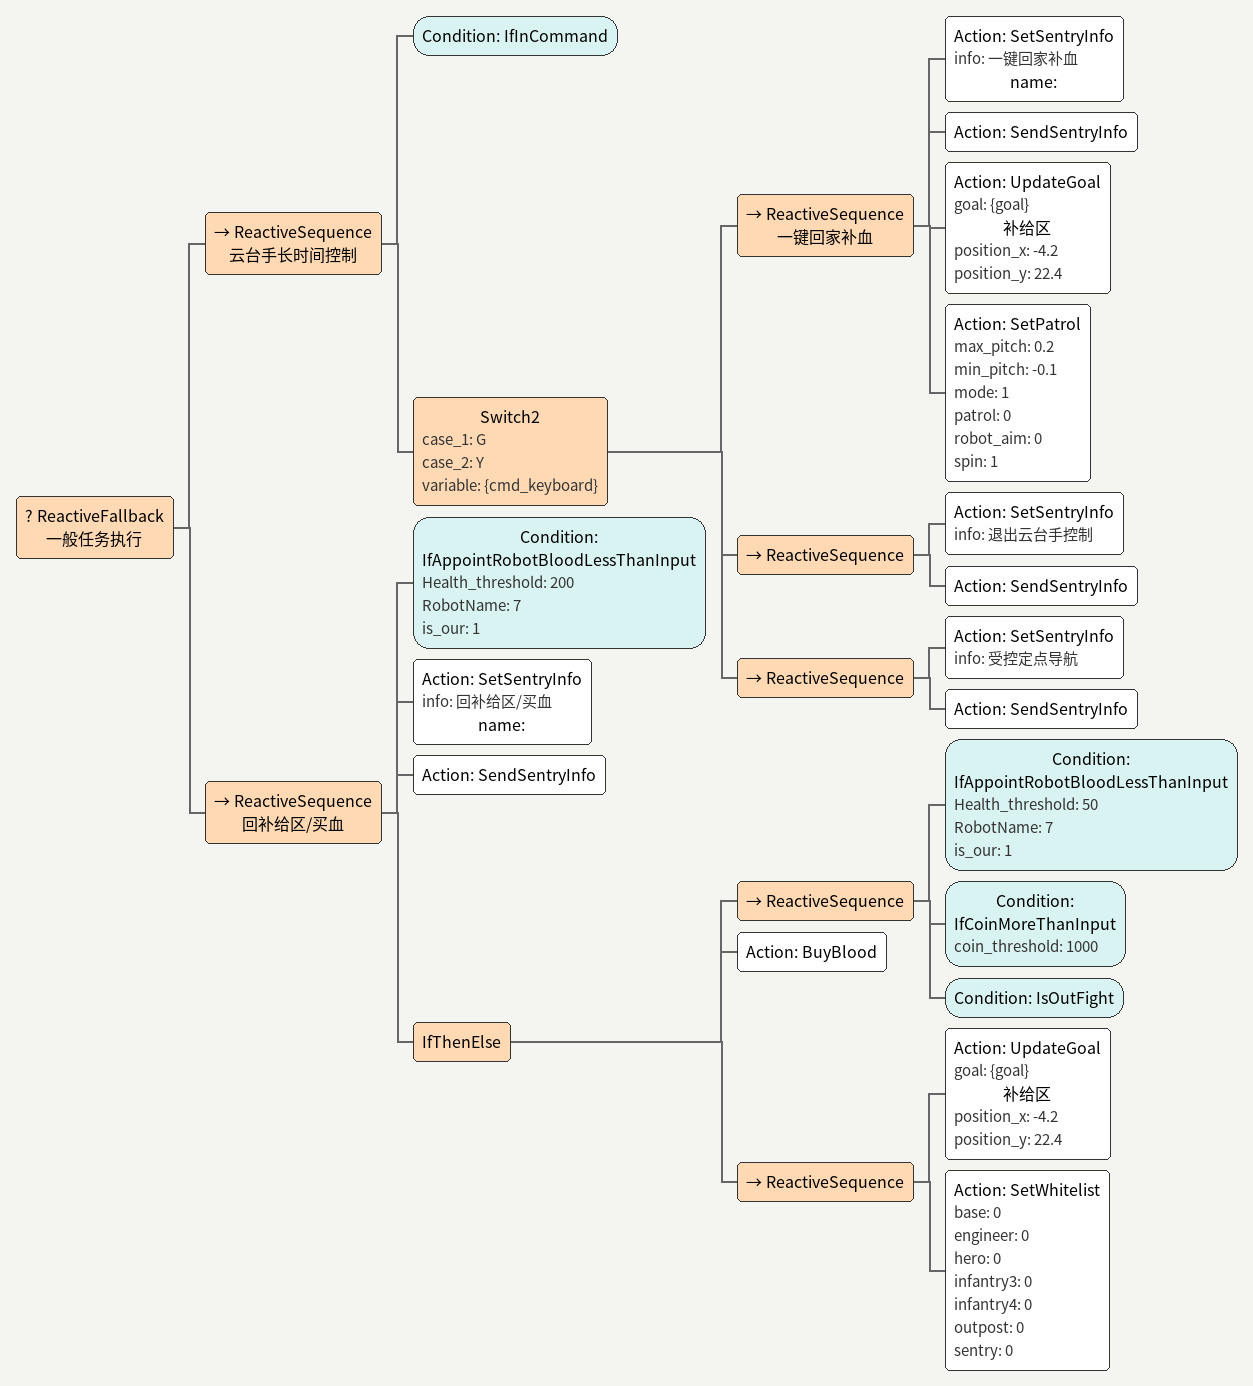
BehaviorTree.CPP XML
<ReactiveFallback name="一般任务执行">
    <ReactiveSequence name="云台手长时间控制">
        <Condition ID="IfInCommand"/>
        <Switch2 case_1="G" case_2="Y" variable="{cmd_keyboard}">
            <ReactiveSequence name="一键回家补血">
                <Action ID="SetSentryInfo" info="一键回家补血" name=""/>
                <Action ID="SendSentryInfo"/>
                <Action ID="UpdateGoal" goal="{goal}" name="补给区" position_x="-4.2" position_y="22.4"/>
                <Action ID="SetPatrol" max_pitch="0.2" min_pitch="-0.1" mode="1" patrol="0" robot_aim="0" spin="1"/>
            </ReactiveSequence>
            <ReactiveSequence>
                <Action ID="SetSentryInfo" info="退出云台手控制"/>
                <Action ID="SendSentryInfo"/>
            </ReactiveSequence>
            <ReactiveSequence>
                <Action ID="SetSentryInfo" info="受控定点导航"/>
                <Action ID="SendSentryInfo"/>
            </ReactiveSequence>
        </Switch2>
    </ReactiveSequence>
    <ReactiveSequence name="回补给区/买血">
        <Condition Health_threshold="200" ID="IfAppointRobotBloodLessThanInput" RobotName="7" is_our="1"/>
        <Action ID="SetSentryInfo" info="回补给区/买血" name=""/>
        <Action ID="SendSentryInfo"/>
        <IfThenElse>
            <ReactiveSequence>
                <Condition Health_threshold="50" ID="IfAppointRobotBloodLessThanInput" RobotName="7" is_our="1"/>
                <Condition ID="IfCoinMoreThanInput" coin_threshold="1000"/>
                <Condition ID="IsOutFight"/>
            </ReactiveSequence>
            <Action ID="BuyBlood"/>
            <ReactiveSequence>
                <Action ID="UpdateGoal" goal="{goal}" name="补给区" position_x="-4.2" position_y="22.4"/>
                <Action ID="SetWhitelist" base="0" engineer="0" hero="0" infantry3="0" infantry4="0" outpost="0" sentry="0"/>
            </ReactiveSequence>
        </IfThenElse>
    </ReactiveSequence>
</ReactiveFallback>
